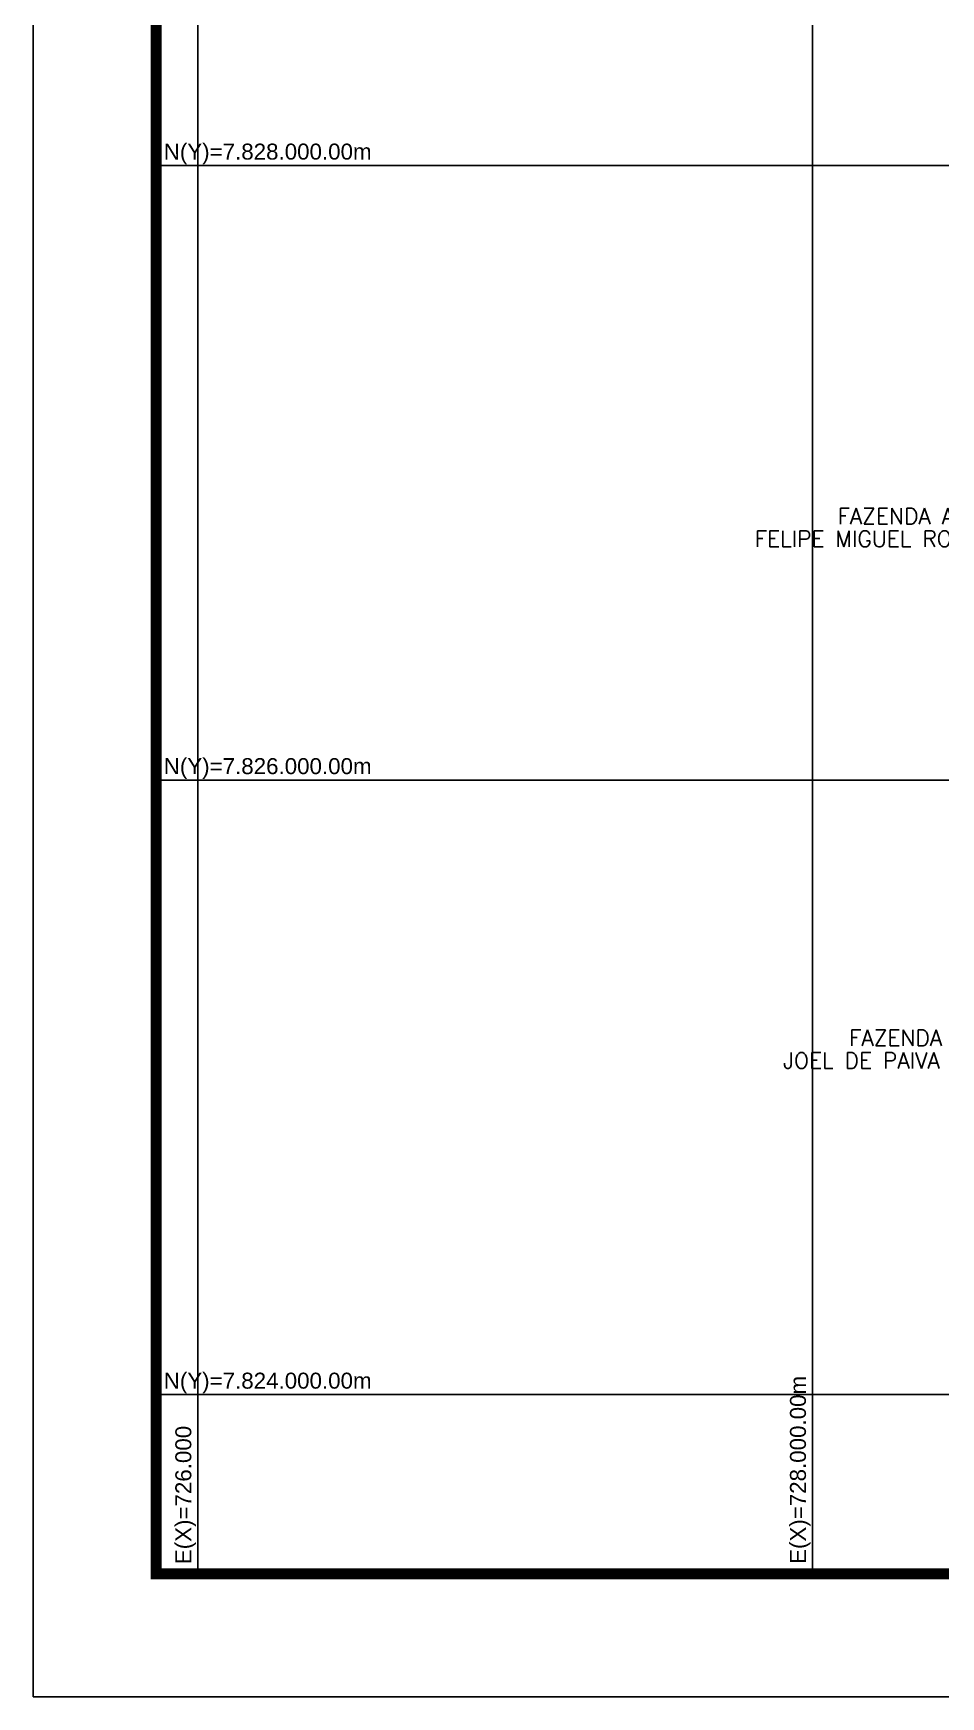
# Model space of a CAD drawing. Extents: x 725464 to 749663, y 7823017 to 7831417.
# Drawn here: x 725464 to 728417, y 7823017 to 7828430 of the extents above; entities that cross this region are included whole.
import ezdxf
from ezdxf.enums import TextEntityAlignment as Align

# ---------------------------------------------------------------- set-up
doc = ezdxf.new("R2010")
doc.units = 0
doc.header["$MEASUREMENT"] = 0
doc.linetypes.add('CONTINUO', pattern=[0])
doc.linetypes.add('LIN0', pattern=[0])
for name, color, linetype in [('MALHA', 8, 'LIN0'), ('MARGEM', 7, 'CONTINUO'), ('TEXTO CONFORNTANTES', 7, 'Continuous')]:
    doc.layers.add(name, color=color, linetype=linetype)
doc.styles.add('SIMPLEX', font='simplex', dxfattribs={"height": 0.2})
doc.styles.get("Standard").update_dxf_attribs({"font": 'arial.ttf'})

msp = doc.modelspace()

# ---------------------------------------------------------------- linework, layer by layer
at = {"layer": 'MALHA', "color": 8}
for p, q in [((726000, 7823416.6), (726000, 7831016.6)), ((728000, 7823416.6), (728000, 7831016.6)), ((725864.3, 7828000), (732231.3, 7828000)), ((725864.3, 7826000), (729060.6, 7826000)), ((725864.3, 7824000), (729344.3, 7824000))]:
    msp.add_line(p, q, dxfattribs=at)
at = {"layer": 'MARGEM', "color": 174, "linetype": 'LIN0', "flags": 128}
msp.add_lwpolyline([(737344.3, 7831416.6), (725464.3, 7831416.6), (725464.3, 7823016.6), (737344.3, 7823016.6)], close=True, dxfattribs=at)
at = {"layer": 'MARGEM', "color": 174, "linetype": 'LIN0', "const_width": 36.3, "flags": 128}
msp.add_lwpolyline([(736944.3, 7831016.6), (725864.3, 7831016.6), (725864.3, 7823416.6), (736944.3, 7823416.6)], close=True, dxfattribs=at)

# ---------------------------------------------------------------- texts
at = {"layer": 'MALHA'}
for s, p in [('N(Y)=7.828.000.00m', (726565.1, 7828045.3)), ('N(Y)=7.826.000.00m', (726565.1, 7826045.3)), ('N(Y)=7.824.000.00m', (726565.1, 7824045.3))]:
    msp.add_text(s, height=52, dxfattribs=at).set_placement(p, align=Align.MIDDLE_RIGHT)
for s, p in [('E(X)=728.000.00m', (727952.5, 7824060.7)), ('E(X)=726.000', (725952.5, 7823898.3))]:
    msp.add_text(s, height=52, rotation=90, dxfattribs=at).set_placement(p, align=Align.MIDDLE_RIGHT)
at = {"layer": 'TEXTO CONFORNTANTES', "linetype": 'Continuous', "char_height": 52, "width": 1887.062, "attachment_point": 5, "line_spacing_factor": 0.85, "style": 'SIMPLEX'}
for s, insert in [('FAZENDA ALEGRIA \\PFELIPE MIGUEL RONCARATTI CURI', (728386.8, 7826822)), ('FAZENDA SANTA CLARA \\PJOEL DE PAIVA OLIVEIRA E OUTROS', (728516.7, 7825123.9))]:
    msp.add_mtext(s, dxfattribs=dict(at, insert=insert))

doc.saveas('drawing.dxf')
